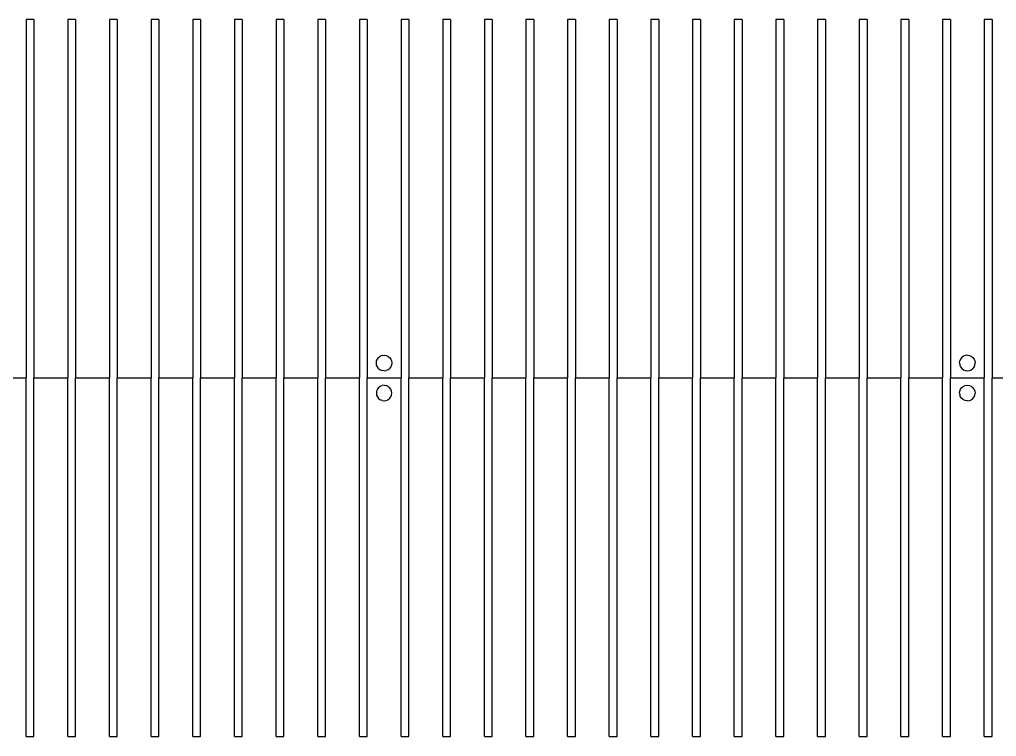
# Model space of a CAD drawing. Extents: x -559 to 246, y -225 to 406.
# Drawn here: x -358.6 to -156.9, y 56 to 204 of the extents above; entities that cross this region are included whole.
import ezdxf

# ---------------------------------------------------------------- set-up
doc = ezdxf.new("R2010")
doc.units = 0
doc.header["$MEASUREMENT"] = 0
doc.layers.get('0').update_dxf_attribs({"linetype": 'CONTINUOUS'})

msp = doc.modelspace()

# ---------------------------------------------------------------- linework, layer by layer
for p, q in [((-357.26, 203.96), (-357.26, 129.96)), ((-355.66, 203.96), (-357.26, 203.96)), ((-355.66, 203.96), (-355.66, 129.96)), ((-348.66, 203.96), (-348.66, 129.96)), ((-347.06, 203.96), (-348.66, 203.96)), ((-347.06, 203.96), (-347.06, 129.96)), ((-340.06, 203.96), (-340.06, 129.96)), ((-338.46, 203.96), (-340.06, 203.96)), ((-338.46, 203.96), (-338.46, 129.96)), ((-329.86, 203.96), (-331.46, 203.96)), ((-331.46, 203.96), (-331.46, 129.96)), ((-329.86, 203.96), (-329.86, 129.96)), ((-321.26, 203.96), (-322.86, 203.96)), ((-322.86, 203.96), (-322.86, 129.96)), ((-321.26, 203.96), (-321.26, 129.96)), ((-312.66, 203.96), (-314.26, 203.96)), ((-314.26, 203.96), (-314.26, 129.96)), ((-312.66, 203.96), (-312.66, 129.96)), ((-304.06, 203.96), (-305.66, 203.96)), ((-305.66, 203.96), (-305.66, 129.96)), ((-304.06, 203.96), (-304.06, 129.96)), ((-295.46, 203.96), (-297.06, 203.96)), ((-297.06, 203.96), (-297.06, 129.96)), ((-295.46, 203.96), (-295.46, 129.96)), ((-286.86, 203.96), (-288.46, 203.96)), ((-288.46, 203.96), (-288.46, 129.96)), ((-286.86, 203.96), (-286.86, 129.96)), ((-278.26, 203.96), (-279.86, 203.96)), ((-279.86, 203.96), (-279.86, 129.96)), ((-278.26, 203.96), (-278.26, 129.96)), ((-269.66, 203.96), (-271.26, 203.96)), ((-271.26, 203.96), (-271.26, 129.96)), ((-269.66, 203.96), (-269.66, 129.96)), ((-261.06, 203.96), (-262.66, 203.96)), ((-262.66, 203.96), (-262.66, 129.96)), ((-261.06, 203.96), (-261.06, 129.96)), ((-252.46, 203.96), (-254.06, 203.96)), ((-254.06, 203.96), (-254.06, 129.96)), ((-252.46, 203.96), (-252.46, 129.96)), ((-243.86, 203.96), (-245.46, 203.96)), ((-245.46, 203.96), (-245.46, 129.96)), ((-243.86, 203.96), (-243.86, 129.96)), ((-235.26, 203.96), (-236.86, 203.96)), ((-236.86, 203.96), (-236.86, 129.96)), ((-235.26, 203.96), (-235.26, 129.96)), ((-226.66, 203.96), (-228.26, 203.96)), ((-228.26, 203.96), (-228.26, 129.96)), ((-226.66, 203.96), (-226.66, 129.96)), ((-218.06, 203.96), (-219.66, 203.96)), ((-219.66, 203.96), (-219.66, 129.96)), ((-218.06, 203.96), (-218.06, 129.96)), ((-209.46, 203.96), (-211.06, 203.96)), ((-211.06, 203.96), (-211.06, 129.96)), ((-209.46, 203.96), (-209.46, 129.96)), ((-200.86, 203.96), (-202.46, 203.96)), ((-202.46, 203.96), (-202.46, 129.96)), ((-200.86, 203.96), (-200.86, 129.96)), ((-192.26, 203.96), (-193.86, 203.96)), ((-193.86, 203.96), (-193.86, 129.96)), ((-192.26, 203.96), (-192.26, 129.96)), ((-183.66, 203.96), (-185.26, 203.96)), ((-185.26, 203.96), (-185.26, 129.96)), ((-183.66, 203.96), (-183.66, 129.96)), ((-175.06, 203.96), (-176.66, 203.96)), ((-176.66, 203.96), (-176.66, 129.96)), ((-175.06, 203.96), (-175.06, 129.96)), ((-166.46, 203.96), (-168.06, 203.96)), ((-168.06, 203.96), (-168.06, 129.96)), ((-166.46, 203.96), (-166.46, 129.96)), ((-157.86, 203.96), (-159.46, 203.96)), ((-159.46, 203.96), (-159.46, 129.96)), ((-157.86, 203.96), (-157.86, 129.96)), ((-284.95, 133.06), (-284.9, 133.47)), ((-284.9, 133.47), (-284.74, 133.86)), ((-284.74, 133.86), (-284.49, 134.19)), ((-284.49, 134.19), (-284.15, 134.44)), ((-283.77, 134.6), (-284.15, 134.44)), ((-283.77, 134.6), (-283.35, 134.66)), ((-283.35, 134.66), (-282.94, 134.6)), ((-282.94, 134.6), (-282.55, 134.44)), ((-282.55, 134.44), (-282.22, 134.19)), ((-282.22, 134.19), (-281.97, 133.86)), ((-281.97, 133.86), (-281.81, 133.47)), ((-281.81, 133.47), (-281.75, 133.06)), ((-164.55, 133.06), (-164.5, 133.47)), ((-164.34, 133.86), (-164.5, 133.47)), ((-164.09, 134.19), (-164.34, 133.86)), ((-163.75, 134.44), (-164.09, 134.19)), ((-163.37, 134.6), (-163.75, 134.44)), ((-162.95, 134.66), (-163.37, 134.6)), ((-162.95, 134.66), (-162.54, 134.6)), ((-162.54, 134.6), (-162.15, 134.44)), ((-162.15, 134.44), (-161.82, 134.19)), ((-161.82, 134.19), (-161.57, 133.86)), ((-161.57, 133.86), (-161.41, 133.47)), ((-161.41, 133.47), (-161.35, 133.06)), ((-284.9, 132.64), (-284.95, 133.06)), ((-284.74, 132.26), (-284.9, 132.64)), ((-284.49, 131.93), (-284.74, 132.26)), ((-284.49, 131.93), (-284.15, 131.67)), ((-284.15, 131.67), (-283.77, 131.51)), ((-283.35, 131.46), (-283.77, 131.51)), ((-283.35, 131.46), (-282.94, 131.51)), ((-282.55, 131.67), (-282.94, 131.51)), ((-282.55, 131.67), (-282.22, 131.93)), ((-281.97, 132.26), (-282.22, 131.93)), ((-281.81, 132.64), (-281.97, 132.26)), ((-281.75, 133.06), (-281.81, 132.64)), ((-164.55, 133.06), (-164.5, 132.64)), ((-164.5, 132.64), (-164.34, 132.26)), ((-164.34, 132.26), (-164.09, 131.93)), ((-164.09, 131.93), (-163.75, 131.67)), ((-163.75, 131.67), (-163.37, 131.51)), ((-163.37, 131.51), (-162.95, 131.46)), ((-162.95, 131.46), (-162.54, 131.51)), ((-162.54, 131.51), (-162.15, 131.67)), ((-162.15, 131.67), (-161.82, 131.93)), ((-161.57, 132.26), (-161.82, 131.93)), ((-161.57, 132.26), (-161.41, 132.64)), ((-161.41, 132.64), (-161.35, 133.06)), ((-364.26, 129.96), (-357.26, 129.96)), ((-357.26, 55.96), (-357.26, 129.96)), ((-355.66, 55.96), (-355.66, 129.96)), ((-355.66, 129.96), (-348.66, 129.96)), ((-348.66, 55.96), (-348.66, 129.96)), ((-347.06, 55.96), (-347.06, 129.96)), ((-347.06, 129.96), (-340.06, 129.96)), ((-340.06, 55.96), (-340.06, 129.96)), ((-338.46, 55.96), (-338.46, 129.96)), ((-338.46, 129.96), (-331.46, 129.96)), ((-331.46, 55.96), (-331.46, 129.96)), ((-329.86, 55.96), (-329.86, 129.96)), ((-329.86, 129.96), (-322.86, 129.96)), ((-322.86, 55.96), (-322.86, 129.96)), ((-321.26, 55.96), (-321.26, 129.96)), ((-321.26, 129.96), (-314.26, 129.96)), ((-314.26, 55.96), (-314.26, 129.96)), ((-312.66, 55.96), (-312.66, 129.96)), ((-312.66, 129.96), (-305.66, 129.96)), ((-305.66, 55.96), (-305.66, 129.96)), ((-304.06, 55.96), (-304.06, 129.96)), ((-304.06, 129.96), (-297.06, 129.96)), ((-297.06, 55.96), (-297.06, 129.96)), ((-295.46, 55.96), (-295.46, 129.96)), ((-295.46, 129.96), (-288.46, 129.96)), ((-288.46, 55.96), (-288.46, 129.96)), ((-286.86, 55.96), (-286.86, 129.96)), ((-286.86, 129.96), (-279.86, 129.96)), ((-279.86, 55.96), (-279.86, 129.96)), ((-278.26, 55.96), (-278.26, 129.96)), ((-278.26, 129.96), (-271.26, 129.96)), ((-271.26, 55.96), (-271.26, 129.96)), ((-269.66, 55.96), (-269.66, 129.96)), ((-269.66, 129.96), (-262.66, 129.96)), ((-262.66, 55.96), (-262.66, 129.96)), ((-261.06, 55.96), (-261.06, 129.96)), ((-261.06, 129.96), (-254.06, 129.96)), ((-254.06, 55.96), (-254.06, 129.96)), ((-252.46, 55.96), (-252.46, 129.96)), ((-252.46, 129.96), (-245.46, 129.96)), ((-245.46, 55.96), (-245.46, 129.96)), ((-243.86, 55.96), (-243.86, 129.96)), ((-243.86, 129.96), (-236.86, 129.96)), ((-236.86, 55.96), (-236.86, 129.96)), ((-235.26, 55.96), (-235.26, 129.96)), ((-235.26, 129.96), (-228.26, 129.96)), ((-228.26, 55.96), (-228.26, 129.96)), ((-226.66, 55.96), (-226.66, 129.96)), ((-226.66, 129.96), (-219.66, 129.96)), ((-219.66, 55.96), (-219.66, 129.96)), ((-218.06, 55.96), (-218.06, 129.96)), ((-218.06, 129.96), (-211.06, 129.96)), ((-211.06, 55.96), (-211.06, 129.96)), ((-209.46, 55.96), (-209.46, 129.96)), ((-209.46, 129.96), (-202.46, 129.96)), ((-202.46, 55.96), (-202.46, 129.96)), ((-200.86, 55.96), (-200.86, 129.96)), ((-200.86, 129.96), (-193.86, 129.96)), ((-193.86, 55.96), (-193.86, 129.96)), ((-192.26, 55.96), (-192.26, 129.96)), ((-192.26, 129.96), (-185.26, 129.96)), ((-185.26, 55.96), (-185.26, 129.96)), ((-183.66, 55.96), (-183.66, 129.96)), ((-183.66, 129.96), (-176.66, 129.96)), ((-176.66, 55.96), (-176.66, 129.96)), ((-175.06, 55.96), (-175.06, 129.96)), ((-175.06, 129.96), (-168.06, 129.96)), ((-168.06, 55.96), (-168.06, 129.96)), ((-166.46, 55.96), (-166.46, 129.96)), ((-166.46, 129.96), (-159.46, 129.96)), ((-159.46, 55.96), (-159.46, 129.96)), ((-157.86, 55.96), (-157.86, 129.96)), ((-157.86, 129.96), (-154.35, 129.96)), ((-284.9, 127.27), (-284.95, 126.86)), ((-284.74, 127.66), (-284.9, 127.27)), ((-284.49, 127.99), (-284.74, 127.66)), ((-284.49, 127.99), (-284.15, 128.24)), ((-284.15, 128.24), (-283.77, 128.4)), ((-283.35, 128.46), (-283.77, 128.4)), ((-283.35, 128.46), (-282.94, 128.4)), ((-282.55, 128.24), (-282.94, 128.4)), ((-282.55, 128.24), (-282.22, 127.99)), ((-281.97, 127.66), (-282.22, 127.99)), ((-281.81, 127.27), (-281.97, 127.66)), ((-281.75, 126.86), (-281.81, 127.27)), ((-164.55, 126.86), (-164.5, 127.27)), ((-164.5, 127.27), (-164.34, 127.66)), ((-164.34, 127.66), (-164.09, 127.99)), ((-164.09, 127.99), (-163.75, 128.24)), ((-163.75, 128.24), (-163.37, 128.4)), ((-163.37, 128.4), (-162.95, 128.46)), ((-162.95, 128.46), (-162.54, 128.4)), ((-162.54, 128.4), (-162.15, 128.24)), ((-162.15, 128.24), (-161.82, 127.99)), ((-161.57, 127.66), (-161.82, 127.99)), ((-161.57, 127.66), (-161.41, 127.27)), ((-161.41, 127.27), (-161.35, 126.86)), ((-284.95, 126.86), (-284.9, 126.44)), ((-284.9, 126.44), (-284.74, 126.06)), ((-284.74, 126.06), (-284.49, 125.73)), ((-284.49, 125.73), (-284.15, 125.47)), ((-283.77, 125.31), (-284.15, 125.47)), ((-283.77, 125.31), (-283.35, 125.26)), ((-283.35, 125.26), (-282.94, 125.31)), ((-282.94, 125.31), (-282.55, 125.47)), ((-282.55, 125.47), (-282.22, 125.73)), ((-282.22, 125.73), (-281.97, 126.06)), ((-281.97, 126.06), (-281.81, 126.44)), ((-281.81, 126.44), (-281.75, 126.86)), ((-164.55, 126.86), (-164.5, 126.44)), ((-164.34, 126.06), (-164.5, 126.44)), ((-164.09, 125.73), (-164.34, 126.06)), ((-163.75, 125.47), (-164.09, 125.73)), ((-163.37, 125.31), (-163.75, 125.47)), ((-162.95, 125.26), (-163.37, 125.31)), ((-162.95, 125.26), (-162.54, 125.31)), ((-162.54, 125.31), (-162.15, 125.47)), ((-162.15, 125.47), (-161.82, 125.73)), ((-161.82, 125.73), (-161.57, 126.06)), ((-161.57, 126.06), (-161.41, 126.44)), ((-161.41, 126.44), (-161.35, 126.86)), ((-357.26, 55.96), (-355.66, 55.96)), ((-348.66, 55.96), (-347.06, 55.96)), ((-340.06, 55.96), (-338.46, 55.96)), ((-331.46, 55.96), (-329.86, 55.96)), ((-322.86, 55.96), (-321.26, 55.96)), ((-314.26, 55.96), (-312.66, 55.96)), ((-305.66, 55.96), (-304.06, 55.96)), ((-297.06, 55.96), (-295.46, 55.96)), ((-288.46, 55.96), (-286.86, 55.96)), ((-279.86, 55.96), (-278.26, 55.96)), ((-271.26, 55.96), (-269.66, 55.96)), ((-262.66, 55.96), (-261.06, 55.96)), ((-254.06, 55.96), (-252.46, 55.96)), ((-245.46, 55.96), (-243.86, 55.96)), ((-236.86, 55.96), (-235.26, 55.96)), ((-228.26, 55.96), (-226.66, 55.96)), ((-219.66, 55.96), (-218.06, 55.96)), ((-211.06, 55.96), (-209.46, 55.96)), ((-202.46, 55.96), (-200.86, 55.96)), ((-193.86, 55.96), (-192.26, 55.96)), ((-185.26, 55.96), (-183.66, 55.96)), ((-176.66, 55.96), (-175.06, 55.96)), ((-168.06, 55.96), (-166.46, 55.96)), ((-159.46, 55.96), (-157.86, 55.96))]:
    msp.add_line(p, q)

doc.saveas('drawing.dxf')
